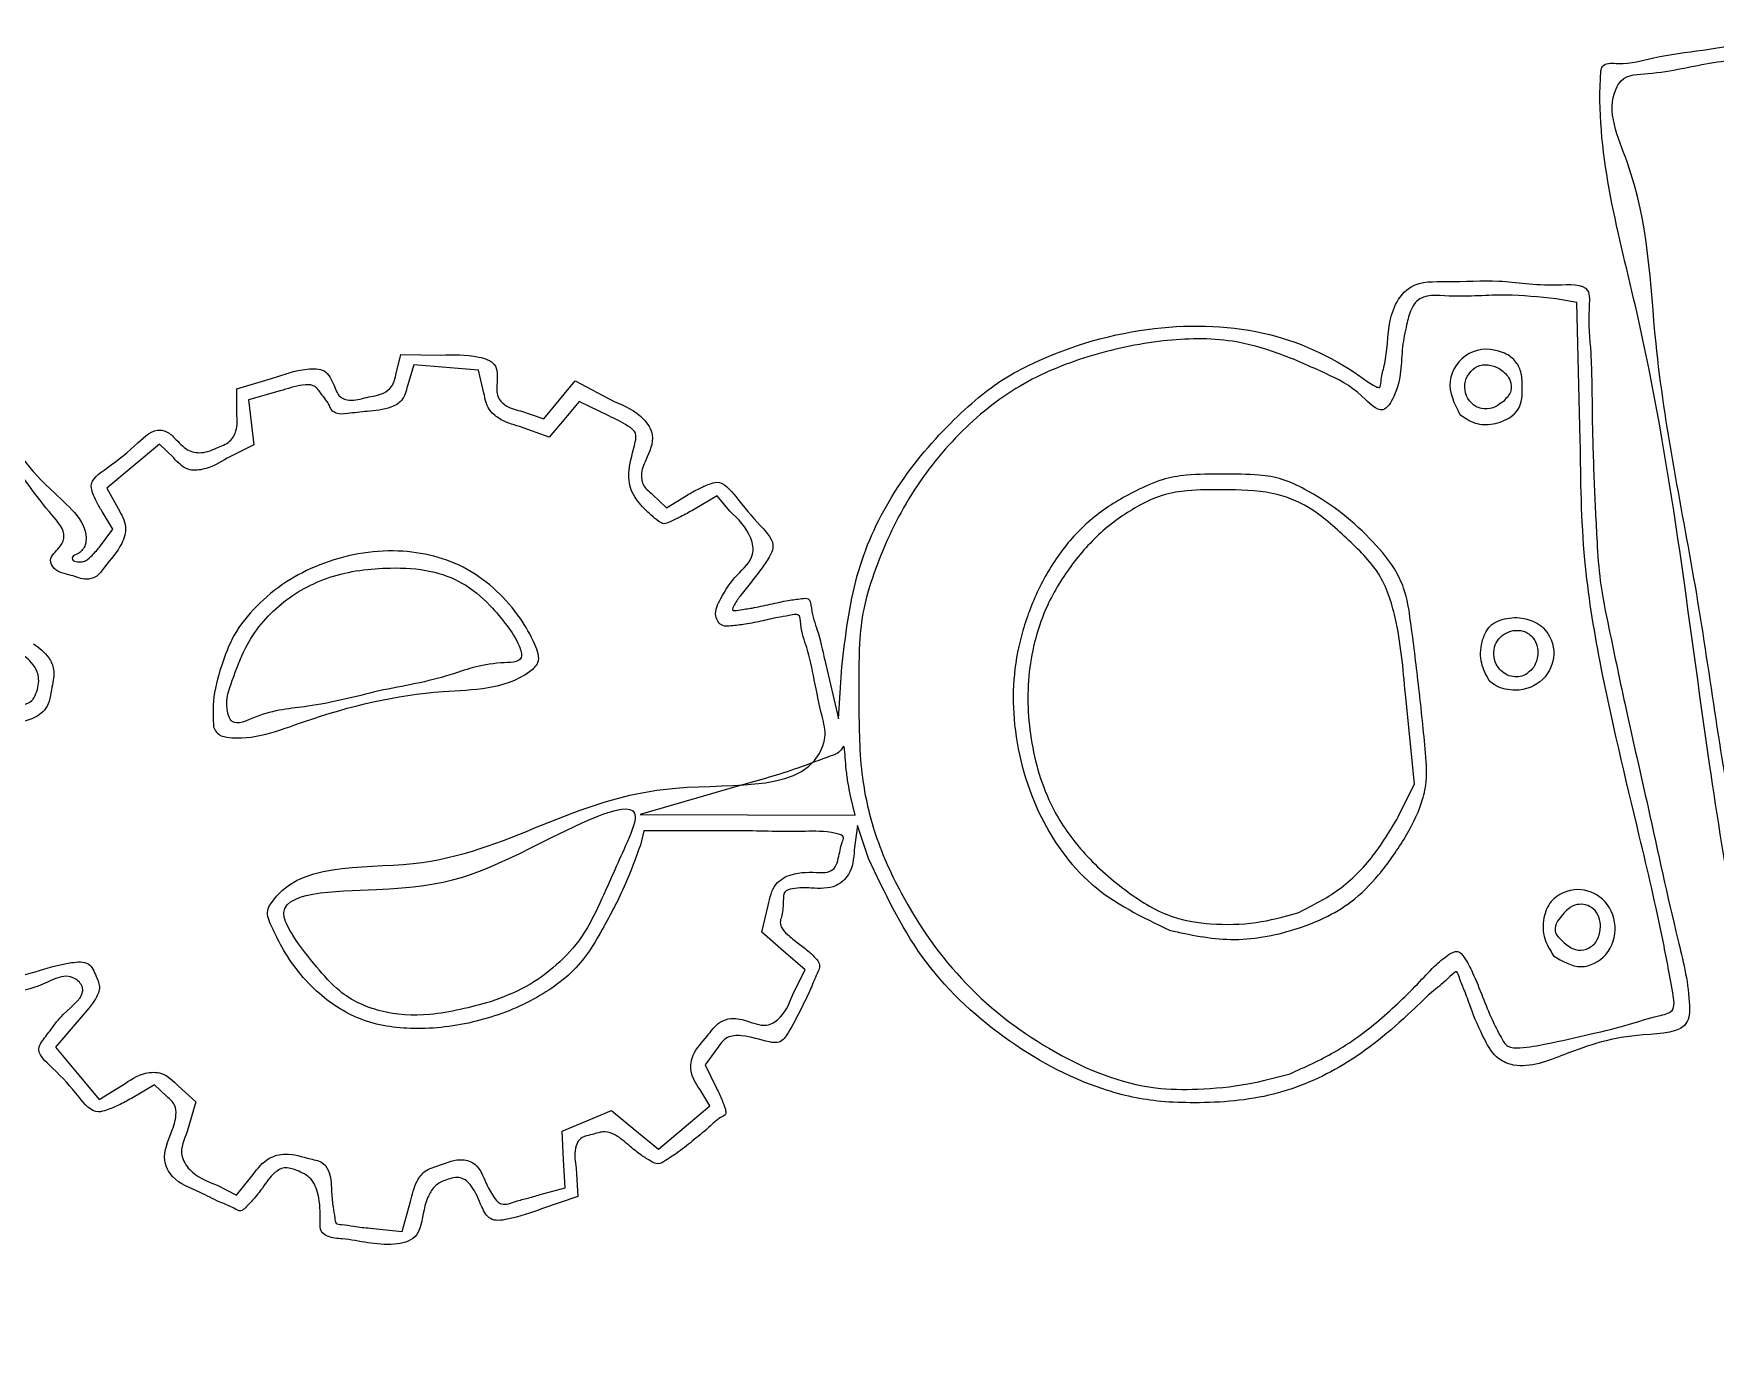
# Model space of a CAD drawing. Extents: x 2 to 748, y 2 to 398.
# Drawn here: x 331.9 to 383.5, y 250.4 to 290.9 of the extents above; entities that cross this region are included whole.
import ezdxf

# ---------------------------------------------------------------- set-up
doc = ezdxf.new("R2010")
doc.units = 0
doc.layers.add('Capa_1', color=7, linetype='CONTINUOUS')

msp = doc.modelspace()

# ---------------------------------------------------------------- linework, layer by layer
at = {"layer": 'Capa_1', "color": 7}
for p, q in [((379.224596, 282.693649), (378.586915, 282.806455)), ((379.325039, 278.4715), (379.224596, 282.693649)), ((343.053275, 280.522864), (343.197886, 281.104327)), ((343.197886, 281.104327), (344.42146, 281.085749)), ((343.599883, 280.785491), (343.397981, 280.147819)), ((344.586701, 280.705782), (343.599883, 280.785491)), ((338.174386, 280.054609), (339.267631, 280.380195)), ((345.573519, 280.626073), (344.586701, 280.705782)), ((345.743586, 279.924753), (345.573519, 280.626073)), ((348.056708, 279.718044), (348.539054, 280.3032)), ((348.539054, 280.3032), (349.732092, 279.667547)), ((338.174386, 279.293796), (338.174386, 280.054609)), ((339.503399, 279.990684), (338.535828, 279.7192)), ((338.535828, 279.7192), (338.613581, 279.029334)), ((346.859832, 279.376358), (347.574362, 279.132887)), ((347.574362, 279.132887), (348.056708, 279.718044)), ((348.663034, 279.669565), (348.203153, 279.119875)), ((349.573201, 279.224618), (348.663034, 279.669565)), ((375.637665, 279.27102), (375.637665, 279.27102)), ((376.981353, 279.680952), (376.981353, 279.680952)), ((338.613581, 279.029334), (338.691333, 278.339468)), ((347.743272, 278.570188), (346.828449, 278.896811)), ((348.203153, 279.119875), (347.743272, 278.570188)), ((335.799853, 278.358182), (334.993149, 277.682775)), ((336.238624, 277.937804), (335.799853, 278.358182)), ((338.691333, 278.339468), (337.880226, 277.928446)), ((334.993149, 277.682775), (334.186445, 277.00737)), ((334.186445, 277.00737), (334.534679, 276.387803)), ((350.905233, 276.821684), (351.334606, 276.410325)), ((351.334606, 276.410325), (351.968167, 276.79948)), ((352.888352, 276.778435), (352.158695, 276.350838)), ((353.274178, 276.310983), (352.888352, 276.778435)), ((334.379655, 275.755249), (334.045165, 276.296461)), ((333.962135, 275.207852), (334.379655, 275.755249)), ((356.180559, 271.742846), (356.606292, 269.945064)), ((356.606292, 269.945064), (356.708146, 271.539245)), ((377.906957, 271.527616), (377.906957, 271.527616)), ((376.539167, 271.113397), (376.539196, 271.113397)), ((342.528962, 270.806098), (342.528962, 270.806098)), ((374.25074, 267.960586), (373.967869, 270.706423)), ((337.458727, 269.700634), (337.458727, 269.700634)), ((353.590296, 267.904083), (350.529342, 267.018605)), ((373.751179, 266.945837), (374.25074, 267.960586)), ((357.11161, 266.995858), (356.972785, 267.593675)), ((356.972785, 267.593675), (356.972785, 267.593647)), ((350.529342, 267.018605), (353.820476, 267.007231)), ((353.820476, 267.007231), (357.11161, 266.995858)), ((350.643613, 266.517576), (350.534534, 266.079175)), ((353.729967, 266.517576), (350.643613, 266.517576)), ((357.188714, 266.678856), (357.087001, 265.936772)), ((357.527437, 265.672344), (357.188714, 266.678856)), ((354.257412, 263.408923), (354.449832, 264.230715)), ((370.645859, 263.991743), (370.645859, 263.991743)), ((354.919054, 262.833833), (354.257412, 263.408923)), ((366.744419, 263.471272), (366.744419, 263.471272)), ((355.580668, 262.258746), (354.919054, 262.833833)), ((379.750772, 263.04226), (379.750659, 263.04226)), ((355.227721, 261.558491), (355.580668, 262.258746)), ((378.507216, 262.69154), (378.507216, 262.69154)), ((345.939364, 261.280132), (345.939364, 261.280132)), ((333.341162, 260.740958), (332.618644, 259.895243)), ((332.618644, 259.895243), (333.285818, 259.091809)), ((352.879152, 259.839739), (352.52073, 259.354938)), ((352.52073, 259.354938), (352.870262, 258.635466)), ((333.285818, 259.091809), (333.953019, 258.288376)), ((333.953019, 258.288376), (334.66882, 258.723828)), ((335.65132, 258.73572), (334.945962, 258.32236)), ((336.023571, 258.38599), (335.65132, 258.73572)), ((336.390488, 258.695177), (336.918074, 258.215357)), ((352.658313, 258.098796), (352.35165, 258.601716)), ((370.434108, 259.079324), (370.434108, 259.079324)), ((336.918074, 258.215357), (336.65572, 257.31285)), ((351.872098, 257.435845), (352.658313, 258.098796)), ((348.138073, 257.320202), (348.894739, 257.634273)), ((348.894739, 257.634273), (349.651405, 257.948341)), ((349.651405, 257.948341), (350.368644, 257.360616)), ((348.183764, 256.453593), (348.138073, 257.320202)), ((350.368644, 257.360616), (351.085884, 256.772894)), ((351.085884, 256.772894), (351.872098, 257.435845)), ((348.229456, 255.586982), (348.183764, 256.453593)), ((348.565357, 256.182399), (348.61627, 255.313166)), ((337.569443, 255.665087), (338.160078, 255.35915)), ((338.160078, 255.35915), (338.672198, 255.996405)), ((347.466384, 255.375228), (348.229456, 255.586982)), ((343.236324, 254.251399), (343.4923, 255.163683)), ((348.61627, 255.313166), (347.50914, 254.937192)), ((342.259694, 254.348913), (343.236324, 254.251399))]:
    msp.add_line(p, q, dxfattribs=at)
for points, knots in [([(384.903585, 258.745943), (384.335406, 262.018519), (382.968702, 269.890418), (381.855275, 280.154785), (379.803532, 287.222239), (379.952266, 289.730035), (379.966388, 289.878694), (380.123691, 290.054044), (380.74335, 289.959418), (381.694348, 290.256305), (383.095696, 290.41428), (384.493869, 290.675607), (385.60516, 290.782028), (386.309566, 290.961044), (387.130089, 290.694234), (386.880837, 288.08544), (387.758526, 285.675127), (388.06532, 282.633119), (388.539886, 280.856962), (388.465704, 279.848726), (388.821765, 279.354847), (389.318934, 280.092165), (389.913207, 280.661017), (390.881459, 281.92631), (391.991134, 283.314836), (393.188594, 284.874691), (394.274574, 286.280304), (395.092281, 287.259752), (395.983066, 288.322548), (398.293694, 288.189885), (400.671085, 288.729766), (402.60473, 289.222514), (403.389207, 289.143185), (403.502271, 289.089813), (403.651414, 288.696664), (402.407019, 287.818273), (401.51599, 285.912525), (399.51859, 283.471641), (397.594874, 280.977421), (396.536289, 279.149495), (395.091779, 277.835224), (396.986444, 276.484827), (398.543547, 274.384018), (401.467176, 271.575096), (404.389475, 268.665183), (405.952751, 266.743001), (408.130862, 264.886072), (404.632408, 264.740893), (402.80729, 264.410472), (400.355196, 263.425592), (398.967184, 264.404965), (397.652804, 266.031519), (395.746784, 268.097432), (393.799305, 270.604558), (392.503207, 271.563967), (391.710444, 273.026785), (391.344989, 272.56516), (391.071629, 272.256498), (390.851155, 271.970843), (390.72741, 271.810513)], [0, 0, 0, 0, 9.950354, 23.93472, 31.196889, 31.402011, 31.551921, 31.625208, 32.081214, 33.186802, 34.702652, 36.256419, 37.46155, 38.057597, 38.403501, 39.862401, 44.284098, 46.895861, 48.8552, 49.737985, 49.93145, 50.393913, 51.559413, 52.968597, 54.919028, 56.98862, 58.84427, 60.234367, 60.860507, 62.883518, 66.404456, 68.522224, 68.664548, 68.780654, 68.871107, 69.854999, 72.306156, 75.694725, 79.092799, 81.568785, 82.586897, 83.819587, 86.959949, 91.330558, 95.702425, 98.84607, 100.08328, 101.914402, 105.398892, 107.825068, 108.474961, 110.342217, 114.082075, 117.092571, 119.24717, 120.082159, 120.319681, 120.788678, 121.38867, 121.38867, 121.38867, 121.38867]), ([(388.470817, 258.64436), (388.941731, 258.713898), (389.762163, 258.835047), (390.631148, 259.052716), (391.553134, 259.139065), (391.033044, 260.576826), (391.052502, 262.235614), (390.540132, 264.903973), (390.107597, 267.479591), (389.924091, 269.448891), (389.51776, 270.846461), (390.231929, 271.90643), (390.810523, 272.665936), (391.694119, 273.825191), (392.599385, 272.291791), (393.974911, 271.094715), (395.799706, 268.84204), (397.623255, 266.734378), (399.03316, 265.294399), (400.185195, 263.869734), (402.482561, 264.826733), (404.027569, 265.075387), (407.224874, 265.101864), (405.121409, 266.895462), (403.614616, 268.761067), (400.401744, 271.888427), (397.553044, 274.886499), (395.611205, 276.790884), (394.64814, 278.10272), (395.996594, 279.173925), (396.995616, 281.017071), (398.892112, 283.374269), (400.733705, 285.828146), (401.7334, 287.372689), (403.22263, 289.083243), (399.798265, 287.991756), (398.346872, 287.72421), (396.008134, 287.930063), (395.357392, 286.878488), (394.611789, 285.977636), (393.157057, 284.033376), (391.264319, 281.510569), (389.851779, 280.022309), (388.581378, 278.328628), (388.191243, 279.703585), (387.921489, 281.387739), (387.398523, 284.192869), (387.076068, 287.052754), (386.482889, 288.859024), (386.674196, 290.180623), (386.027695, 290.52393), (384.978143, 290.20399), (383.363484, 290.110188), (381.869312, 289.698213), (380.666365, 289.683769), (380.056462, 288.649077), (381.428557, 285.835844), (381.496554, 280.767792), (383.01449, 273.776104), (383.852238, 266.804072), (385.147631, 261.771017), (385.002634, 259.037634), (385.575261, 258.053892), (386.864536, 258.57083), (387.791688, 258.613272), (388.470817, 258.64436)], [0, 0, 0, 0, 1.402566, 2.443571, 2.899449, 3.724709, 5.783003, 8.63112, 11.51783, 13.676845, 14.641073, 15.664493, 17.16849, 18.025184, 18.937926, 21.168999, 24.236645, 27.305182, 29.539133, 30.45834, 32.399498, 35.480273, 37.165491, 38.337983, 41.412257, 45.724905, 51.18831, 53.716363, 54.39553, 55.439424, 57.866689, 61.151886, 64.394309, 66.709478, 67.596575, 69.418038, 72.768786, 74.588498, 75.083503, 76.354713, 78.126922, 82.437617, 85.052274, 86.022926, 86.579209, 88.367069, 91.86003, 94.78173, 96.930858, 97.842146, 98.101728, 98.976937, 100.9374, 102.96789, 103.822425, 104.116621, 106.383397, 112.013052, 119.786894, 127.543126, 133.126608, 135.32858, 135.533353, 136.341391, 138.553939, 138.553939, 138.553939, 138.553939]), ([(356.708146, 271.539245), (356.816671, 272.482598), (357.026063, 274.30273), (358.150963, 276.842303), (359.547711, 278.546853), (360.730821, 279.67279), (361.556648, 280.312263), (363.240868, 281.231144), (365.937798, 282.045462), (369.557223, 282.009909), (371.777022, 281.034141), (372.827432, 280.259297), (373.006289, 280.143562), (373.214696, 280.059316), (373.218981, 280.404681), (373.325706, 280.725921), (373.452627, 281.55139), (373.458922, 282.459337), (374.193048, 283.369022), (375.417456, 283.314092), (376.92276, 283.417291), (378.180908, 283.169332), (379.662767, 283.313413), (379.550393, 282.182097), (379.683524, 281.008238), (379.679543, 279.190159), (379.741437, 277.273717), (379.823372, 275.574568), (379.917188, 274.07527), (380.278729, 272.371258), (380.755173, 270.056124), (381.490667, 266.896752), (382.130494, 263.852095), (382.670215, 261.785499), (382.687056, 260.306941), (380.680819, 260.318913), (379.177305, 259.824183), (377.635505, 259.17685), (376.724024, 259.531047), (376.320082, 260.234487), (376.018855, 260.941556), (375.792986, 261.618224), (375.64309, 261.918727), (375.553737, 262.286357), (375.191963, 261.895913), (374.783651, 261.605923), (373.721759, 260.559126), (372.235983, 259.322416), (369.917317, 258.312133), (367.976606, 258.165707), (366.528407, 258.208706), (365.584414, 258.348644), (363.900921, 258.819226), (361.556904, 260.096558), (359.002287, 262.523177), (358.012543, 264.636523), (357.527437, 265.672344)], [0, 0, 0, 0, 2.835907, 5.471677, 8.196847, 9.392795, 10.369871, 11.319173, 15.135176, 18.687067, 21.929462, 22.271636, 22.520405, 22.627654, 22.818268, 23.247472, 23.823414, 25.2198, 25.937447, 27.031631, 28.631328, 30.415834, 31.374286, 31.923394, 33.291415, 35.182904, 37.250772, 39.081565, 40.280014, 41.751331, 44.297634, 47.368434, 51.520559, 53.462629, 54.06377, 55.470225, 57.979794, 59.550561, 60.039144, 60.769872, 61.864982, 62.414763, 62.827128, 63.013205, 63.266608, 63.924602, 64.847057, 67.51327, 69.822818, 72.261354, 73.289128, 74.168388, 75.116276, 78.521348, 82.064537, 85.470594, 85.470594, 85.470594, 85.470594]), ([(378.586915, 282.806455), (378.069006, 282.863381), (376.964637, 282.984767), (375.629819, 282.831791), (374.430874, 282.974897), (374.106833, 282.433581), (373.988431, 281.959943), (373.80649, 281.055058), (373.875582, 280.191492), (373.244294, 279.176741), (372.468266, 280.078413), (371.478008, 280.549505), (370.11685, 281.161641), (368.462887, 281.628547), (366.457209, 281.580109), (364.258259, 281.110361), (362.075474, 280.218934), (360.201759, 278.696012), (358.666847, 276.72658), (357.815256, 274.841614), (357.346132, 273.338626), (357.21353, 272.054324), (357.233338, 270.373552), (357.228694, 268.440532), (357.666551, 266.413863), (358.657314, 264.185826), (360.393216, 261.703502), (363.11216, 259.6515), (365.652085, 258.607679), (367.689639, 258.586532), (369.077721, 258.716042), (370.004365, 258.964226), (370.434108, 259.079324)], [0, 0, 0, 0, 1.54035, 3.284576, 4.286379, 4.583297, 5.077272, 5.764451, 7.30748, 7.838461, 8.602688, 9.911024, 11.497605, 12.945121, 15.062684, 17.417991, 19.680064, 22.061358, 24.572848, 27.105383, 28.223967, 29.280767, 30.95992, 33.269997, 35.060281, 37.131372, 40.556621, 44.010846, 47.254691, 48.549537, 50.090342, 51.422901, 51.422901, 51.422901, 51.422901]), ([(375.637665, 279.27102), (375.467343, 279.607176), (375.132181, 280.268673), (375.841874, 281.305715), (376.794068, 281.299865), (377.334446, 280.95609), (377.552929, 280.530501), (377.550722, 280.093738), (377.540541, 279.693247), (377.421669, 279.389499), (377.129484, 279.12354), (376.67659, 278.947207), (376.090176, 278.952161), (375.786365, 279.166239), (375.637665, 279.27102)], [0, 0, 0, 0, 1.060842, 2.087552, 3.116037, 3.573772, 3.952591, 4.493039, 4.862112, 5.152173, 5.441205, 6.020324, 6.578128, 7.112878, 7.112878, 7.112878, 7.112878]), ([(344.42146, 281.085749), (344.799618, 281.100842), (345.346956, 281.122687), (346.164924, 280.862096), (346.153655, 280.278031), (346.11248, 279.835841), (346.413286, 279.49076), (346.68637, 279.420798), (346.859832, 279.376358)], [0, 0, 0, 0, 1.168282, 1.690945, 2.248748, 2.691183, 2.993918, 3.52104, 3.52104, 3.52104, 3.52104]), ([(376.981353, 279.680952), (377.073357, 279.778814), (377.238385, 279.95435), (377.195267, 280.355999), (376.876659, 280.718865), (376.222149, 280.900512), (375.679026, 280.303501), (375.860818, 279.651896), (376.289453, 279.41989), (376.677811, 279.443361), (376.876883, 279.59918), (376.981353, 279.680952)], [0, 0, 0, 0, 0.383514, 0.687913, 1.106507, 1.786125, 2.433717, 3.123742, 3.475578, 3.829151, 4.21961, 4.21961, 4.21961, 4.21961]), ([(315.931945, 266.100257), (315.603358, 266.518103), (315.032498, 267.244037), (314.586662, 268.096379), (313.994561, 268.641857), (314.296506, 268.97675), (314.605372, 269.264351), (315.054124, 269.627164), (315.509484, 269.969904), (315.802074, 270.239537), (316.077857, 270.445896), (315.879739, 270.841162), (315.814617, 271.402107), (315.587655, 272.186161), (315.407735, 272.965104), (315.285011, 273.526201), (315.130578, 274.454835), (317.842147, 274.252815), (319.45051, 274.876512), (321.215768, 275.808386), (321.876033, 275.563167), (321.973793, 275.451368), (322.030074, 275.218083), (322.76871, 275.314811), (323.777702, 276.402482), (325.674726, 277.592536), (327.524454, 279.091792), (328.775629, 279.886047), (329.970031, 280.945336), (331.082706, 278.526905), (332.073867, 277.238113), (333.67152, 275.916998), (333.523406, 275.226868), (333.426128, 275.098172), (333.303267, 274.982726), (333.132988, 274.949301), (333.128692, 274.78441), (333.306477, 274.750443), (333.508278, 274.745254), (333.743791, 274.939531), (333.88082, 275.107924), (333.962135, 275.207852)], [0, 0, 0, 0, 1.554569, 2.700784, 3.192332, 3.42285, 3.89771, 4.520649, 5.134919, 5.585505, 5.776386, 6.049874, 6.696323, 7.575881, 8.451135, 9.086662, 9.346584, 11.090539, 14.267022, 16.084357, 16.191479, 16.341216, 16.516727, 16.828139, 18.122691, 21.102166, 23.439435, 25.144519, 25.849625, 27.536909, 30.564997, 32.325314, 32.467113, 32.631017, 32.797118, 32.982766, 33.050002, 33.21978, 33.407034, 33.675986, 34.068533, 34.068533, 34.068533, 34.068533]), ([(339.267631, 280.380195), (339.606205, 280.496271), (340.104483, 280.667099), (340.899873, 280.687844), (341.144605, 280.208173), (341.273749, 279.797764), (341.707039, 279.654206), (342.142648, 279.814219), (342.613059, 279.856393), (342.972604, 280.130653), (343.024114, 280.38109), (343.053275, 280.522864)], [0, 0, 0, 0, 1.099054, 1.617474, 2.136575, 2.558422, 2.838993, 3.386188, 3.91544, 4.237159, 4.656916, 4.656916, 4.656916, 4.656916]), ([(343.397981, 280.147819), (343.358644, 279.981706), (343.288553, 279.685719), (342.786952, 279.410389), (342.208646, 279.374277), (341.655545, 279.30744), (341.27031, 279.262288), (341.065519, 279.387924), (341.011264, 279.567009), (340.886412, 279.735105), (340.732175, 279.940705), (340.537188, 280.201729), (340.045807, 280.162968), (339.723894, 280.060719), (339.503399, 279.990684)], [0, 0, 0, 0, 0.486991, 0.86774, 1.60565, 2.214153, 2.562399, 2.726973, 2.881824, 3.104714, 3.349002, 3.670823, 3.996701, 4.705197, 4.705197, 4.705197, 4.705197]), ([(346.828449, 278.896811), (346.609764, 278.963367), (346.261476, 279.069367), (345.838107, 279.438547), (345.777605, 279.749766), (345.743586, 279.924753)], [0, 0, 0, 0, 0.68171, 1.08573, 1.604685, 1.604685, 1.604685, 1.604685]), ([(334.045165, 276.296461), (333.986935, 276.396764), (333.87851, 276.58353), (333.766766, 276.83397), (333.634709, 277.247301), (334.405837, 277.753971), (334.997459, 278.249971), (335.620098, 278.854911), (335.993163, 278.761913), (336.140222, 278.67441), (336.352263, 278.464271), (336.60465, 278.159053), (337.137194, 278.052212), (337.572247, 278.252346), (337.993735, 278.420584), (338.200959, 278.828494), (338.184583, 279.115247), (338.174386, 279.293796)], [0, 0, 0, 0, 0.346428, 0.645054, 0.835626, 1.579079, 2.807276, 3.603405, 3.749024, 3.92759, 4.111059, 4.64449, 5.075861, 5.620538, 6.06283, 6.383575, 6.912842, 6.912842, 6.912842, 6.912842]), ([(352.158695, 276.350838), (352.02864, 276.275667), (351.794079, 276.140094), (351.498036, 276.012477), (351.262813, 275.889347), (351.059344, 276.019322), (350.847715, 276.191266), (350.538108, 276.494336), (350.200573, 276.929063), (350.146973, 277.672456), (350.343909, 278.198958), (350.431831, 278.725325), (350.050116, 278.994177), (349.764281, 279.13229), (349.573201, 279.224618)], [0, 0, 0, 0, 0.446611, 0.805484, 1.001637, 1.17045, 1.47031, 1.843052, 2.463976, 3.073206, 3.958641, 4.21552, 4.542125, 5.200754, 5.200754, 5.200754, 5.200754]), ([(349.732092, 279.667547), (350.060709, 279.527978), (350.561019, 279.315488), (351.021422, 278.571465), (350.739289, 277.964786), (350.532494, 277.486271), (350.602986, 277.070059), (350.792112, 276.914643), (350.905233, 276.821684)], [0, 0, 0, 0, 1.053028, 1.603207, 2.395705, 2.876074, 3.160783, 3.584537, 3.584537, 3.584537, 3.584537]), ([(370.434108, 259.079324), (370.893322, 259.285327), (371.866466, 259.721879), (373.202042, 260.698029), (374.18277, 261.65179), (374.864902, 262.384673), (375.221205, 262.690505), (375.580264, 262.893225), (375.840993, 262.554348), (376.068928, 262.104514), (376.328764, 261.444267), (376.591793, 260.769504), (376.849543, 260.284699), (377.07872, 259.860032), (377.642819, 259.870224), (378.463641, 260.018775), (379.586699, 260.280544), (380.76267, 260.550572), (381.519194, 260.823044), (382.264516, 260.952848), (382.075529, 262.018085), (381.780151, 263.636477), (380.959515, 267.123716), (380.030272, 270.917585), (379.366606, 274.976201), (379.339551, 277.251228), (379.325039, 278.4715)], [0, 0, 0, 0, 1.507304, 3.194208, 4.916957, 5.638512, 6.144535, 6.410642, 6.686646, 7.225323, 8.02129, 8.776364, 9.38503, 9.723272, 10.097563, 10.907881, 12.31938, 13.532143, 14.459848, 14.904357, 15.442542, 17.104104, 20.364504, 25.822983, 28.984447, 32.642015, 32.642015, 32.642015, 32.642015]), ([(334.534679, 276.387803), (334.641398, 276.205922), (334.839633, 275.868069), (334.634843, 275.169124), (334.209636, 274.744356), (333.905721, 274.277909), (333.491667, 274.185842), (333.086019, 274.376036), (332.608517, 274.422286), (332.38666, 274.890517), (332.741331, 275.144054), (332.989134, 275.652464), (332.172309, 276.546033), (331.681761, 277.265604), (331.328381, 277.783967)], [0, 0, 0, 0, 0.605698, 1.125116, 2.021594, 2.434499, 2.71648, 3.202115, 3.762226, 4.039471, 4.508348, 4.857528, 5.627497, 7.61114, 7.61114, 7.61114, 7.61114]), ([(337.880226, 277.928446), (337.641898, 277.788966), (337.274825, 277.57414), (336.616171, 277.533413), (336.373771, 277.793049), (336.238624, 277.937804)], [0, 0, 0, 0, 0.825934, 1.2721, 1.834294, 1.834294, 1.834294, 1.834294]), ([(351.968167, 276.79948), (352.086121, 276.867706), (352.306771, 276.995332), (352.604426, 277.125157), (353.043409, 277.27489), (353.590769, 276.577627), (354.071545, 276.004752), (354.702964, 275.345178), (354.477469, 274.879255), (354.253627, 274.54316), (353.945384, 274.155637), (353.630875, 273.765201), (353.458459, 273.526547), (353.29831, 273.235694), (353.666635, 273.303224), (353.982697, 273.33664), (354.514737, 273.45887), (355.022974, 273.571022), (355.387644, 273.619959), (355.742538, 273.663999), (355.774443, 273.153061), (355.994534, 272.607638), (356.1127, 272.058312), (356.180559, 271.742846)], [0, 0, 0, 0, 0.406851, 0.761071, 0.990888, 1.721534, 2.894161, 3.679383, 3.926136, 4.364601, 4.906654, 5.424362, 5.797962, 5.953006, 6.139359, 6.558907, 7.124489, 7.690797, 8.112399, 8.302237, 8.607449, 9.307511, 10.251862, 10.251862, 10.251862, 10.251862]), ([(366.744419, 263.471272), (365.904556, 263.877091), (364.223476, 264.689385), (362.549123, 267.094757), (361.944905, 269.416254), (361.945581, 271.318421), (362.217878, 272.688046), (362.733666, 274.008595), (363.477015, 275.227271), (364.484867, 276.243159), (365.54814, 276.863041), (366.472699, 277.290283), (367.383228, 277.450771), (368.379592, 277.430542), (369.36138, 277.448473), (370.220718, 277.31067), (371.033381, 276.919032), (371.952952, 276.340362), (372.866655, 275.509294), (373.564078, 274.718309), (373.997194, 273.842267), (374.173049, 272.631253), (374.375893, 270.990525), (374.548092, 269.35566), (374.656295, 268.133101), (374.435307, 267.181558), (373.931333, 266.21948), (373.2107, 265.191685), (372.160811, 264.124838), (370.581987, 263.417597), (368.643541, 263.062385), (367.367116, 263.337203), (366.744419, 263.471272)], [0, 0, 0, 0, 2.758241, 5.520931, 8.460688, 9.831215, 11.19767, 12.624536, 14.06469, 15.452196, 16.865979, 17.73769, 18.491629, 19.614321, 20.722478, 21.437218, 22.19851, 23.40843, 24.687372, 25.893782, 26.547097, 27.587322, 29.530957, 31.518964, 32.532122, 33.178505, 34.419203, 35.762007, 36.94218, 38.859454, 40.847814, 42.741793, 42.741793, 42.741793, 42.741793]), ([(373.967869, 270.706423), (373.899672, 271.491562), (373.790656, 272.746645), (373.246555, 274.464626), (372.158619, 275.484599), (371.137495, 276.432679), (369.799515, 276.957816), (368.518816, 276.956566), (367.412144, 276.967001), (366.560579, 276.836962), (365.699783, 276.447651), (364.707142, 275.781857), (363.73231, 274.709798), (362.839143, 273.266416), (362.334146, 271.366352), (362.436153, 269.178235), (363.040188, 267.233414), (364.152466, 265.725932), (365.390033, 264.648811), (366.691908, 263.837653), (368.079118, 263.630552), (369.369404, 263.652713), (370.231555, 263.881703), (370.645859, 263.991743)], [0, 0, 0, 0, 2.36948, 3.78773, 5.259722, 6.755444, 7.951517, 9.460849, 10.559979, 11.277849, 12.021151, 13.373932, 14.836015, 16.333328, 18.431598, 20.616558, 22.837219, 24.428838, 26.166495, 27.755881, 28.933404, 30.318827, 31.600485, 31.600485, 31.600485, 31.600485]), ([(350.534534, 266.079175), (350.392037, 265.684105), (350.070065, 264.791448), (349.43377, 263.601359), (348.668994, 262.292549), (347.344385, 261.319697), (345.621199, 260.633733), (343.79502, 260.383319), (342.039508, 260.595679), (340.572698, 261.517392), (339.690654, 262.624979), (339.278793, 263.512569), (339.047752, 263.993613), (339.94795, 265.597767), (345.526289, 264.903968), (349.465454, 268.52043), (355.753544, 267.660662), (356.2341, 269.513871), (356.049633, 270.193117), (355.87485, 271.090572), (355.67477, 272.076116), (355.440755, 272.632867), (355.43833, 273.177923), (355.105865, 273.111302), (354.772696, 273.064053), (354.283763, 272.949625), (353.783158, 272.842456), (353.379443, 272.800605), (353.00372, 272.756337), (352.75064, 273.168271), (353.05369, 273.742517), (353.42487, 274.343339), (354.058441, 274.855344), (353.909412, 275.70022), (353.530643, 276.064399), (353.274178, 276.310983)], [0, 0, 0, 0, 1.257946, 2.842319, 4.049631, 5.763518, 7.640416, 9.577041, 11.246407, 12.821558, 14.661666, 15.343798, 15.859333, 16.08771, 20.612513, 28.990343, 33.683539, 33.929798, 34.590334, 35.72748, 36.739171, 37.477225, 37.782268, 37.948138, 38.338175, 38.869871, 39.422767, 39.869645, 40.11843, 40.478599, 41.035395, 41.908941, 42.703716, 43.203301, 44.250891, 44.250891, 44.250891, 44.250891]), ([(337.458727, 269.700634), (337.446587, 269.962152), (337.417318, 270.592657), (337.676967, 271.539077), (338.05447, 272.55922), (338.762438, 273.426935), (339.652058, 274.163756), (341.08069, 274.887966), (343.034097, 275.254555), (345.32431, 274.702517), (346.677659, 273.388092), (347.252297, 272.373504), (347.512701, 271.696056), (346.488725, 270.830065), (343.892705, 270.878574), (340.878279, 270.167349), (338.61396, 269.246156), (337.689649, 269.417754), (337.539655, 269.534147), (337.485609, 269.645333), (337.458727, 269.700634)], [0, 0, 0, 0, 0.781451, 1.884032, 2.911437, 4.023791, 5.193191, 6.35709, 8.799886, 10.985264, 13.191341, 14.112287, 14.671261, 15.047843, 17.76456, 22.115526, 24.538256, 24.712759, 24.897684, 25.080678, 25.080678, 25.080678, 25.080678]), ([(342.528962, 270.806098), (343.281678, 270.946669), (344.57988, 271.189112), (345.772018, 271.691282), (346.995275, 271.661859), (346.784865, 272.334366), (346.446644, 272.813739), (345.88385, 273.510593), (345.126053, 274.146352), (344.051947, 274.536549), (342.667206, 274.605277), (341.045257, 274.410512), (339.456717, 273.544837), (338.471186, 272.348655), (338.056741, 271.177668), (337.784964, 270.439958), (338.028622, 269.660931), (339.122933, 270.228621), (340.497156, 270.291064), (341.787031, 270.618029), (342.528962, 270.806098)], [0, 0, 0, 0, 2.217916, 3.825216, 4.474417, 4.831049, 5.545667, 6.36586, 7.464897, 8.482226, 9.726676, 11.600323, 13.308354, 15.02564, 16.112626, 17.006301, 17.414842, 18.123774, 19.773872, 22.008149, 22.008149, 22.008149, 22.008149]), ([(334.945962, 258.32236), (334.814415, 258.24992), (334.56783, 258.11413), (334.234907, 257.979058), (333.765935, 257.828381), (333.198013, 258.543809), (332.727658, 259.096912), (331.978936, 259.739542), (332.265291, 260.156817), (332.516895, 260.477456), (332.885237, 260.999412), (333.687991, 261.532844), (332.995619, 262.275269), (332.097436, 261.66024), (331.260005, 261.579114), (330.644812, 261.337631), (330.258886, 261.580077), (330.315152, 262.261463), (329.976463, 263.221683), (329.744375, 264.614405), (329.395597, 265.998291), (329.310419, 267.016085), (329.077688, 267.6459), (329.226428, 267.860382), (329.332622, 267.936741), (329.524457, 267.944409), (329.760525, 268.227441), (329.843161, 268.774526), (329.903512, 269.3547), (329.859515, 269.970889), (330.409355, 270.272912), (330.99018, 270.277472), (331.529775, 270.346837), (331.911143, 270.462272), (332.064913, 270.80628), (332.150045, 271.198938), (331.93055, 271.694489), (331.517349, 271.961531), (331.166407, 272.26249), (330.940462, 272.510218), (330.831765, 272.737357), (330.834812, 272.896782), (330.819228, 273.003857), (330.620423, 273.188358), (330.008025, 272.271296), (328.898702, 271.834101), (327.384785, 270.509189), (325.812989, 269.431874), (324.819983, 268.529952), (323.716747, 267.966927), (324.701899, 266.206951), (324.911728, 263.729042), (326.002813, 260.059877), (326.986503, 256.36298), (327.347225, 253.891738), (328.246538, 251.626396), (325.474582, 251.57852), (323.719786, 250.94159), (321.994976, 250.373533), (321.293104, 250.425285), (321.172301, 250.436663), (321.130554, 250.480812), (321.11665, 250.495517)], [0, 0, 0, 0, 0.4483, 0.840337, 1.096794, 1.842891, 3.051675, 3.822176, 4.02834, 4.470957, 5.056539, 6.08071, 6.438499, 7.584839, 8.60842, 9.169796, 9.378889, 9.85301, 10.979151, 12.513628, 14.056071, 15.203612, 15.709953, 15.83177, 15.961232, 16.087582, 16.384616, 16.947585, 17.728623, 18.205729, 18.604917, 19.40728, 19.954686, 20.267537, 20.517082, 21.030271, 21.437393, 22.049864, 22.471741, 22.826522, 23.053283, 23.198883, 23.306279, 23.362415, 23.96289, 25.475215, 27.572302, 29.669857, 31.183337, 31.785084, 32.917971, 35.863194, 39.983415, 44.111907, 47.07918, 48.244751, 49.958861, 53.009761, 54.874669, 55.037118, 55.156171, 55.215625, 55.215625, 55.215625, 55.215625]), ([(376.539196, 271.113397), (376.44525, 271.287716), (376.247483, 271.654681), (376.273258, 272.268713), (376.512446, 272.848162), (377.093137, 273.066096), (377.679695, 273.047867), (378.323527, 272.733416), (378.637323, 271.927162), (378.242101, 271.057145), (377.529756, 270.780768), (377.028801, 270.848992), (376.748086, 270.939434), (376.605223, 271.058393), (376.539167, 271.113397)], [0, 0, 0, 0, 0.584191, 1.229798, 1.784742, 2.347586, 2.952878, 3.524234, 4.399811, 5.234626, 6.137641, 6.45161, 6.749146, 7.005036, 7.005036, 7.005036, 7.005036]), ([(377.906957, 271.527616), (377.959826, 271.651789), (378.066057, 271.901296), (377.986953, 272.304354), (377.682816, 272.673109), (377.093637, 272.687266), (376.637514, 272.234229), (376.674591, 271.620173), (377.058608, 271.247396), (377.569296, 271.191702), (377.791961, 271.413215), (377.906957, 271.527616)], [0, 0, 0, 0, 0.397386, 0.798481, 1.164158, 1.753881, 2.31652, 2.905045, 3.38605, 3.820632, 4.284784, 4.284784, 4.284784, 4.284784]), ([(331.948705, 272.246418), (332.119221, 272.117274), (332.391838, 271.910801), (332.618925, 271.412367), (332.486886, 270.878352), (332.424147, 270.263442), (331.826736, 269.848169), (331.213249, 269.84338), (330.681791, 269.911941), (330.325452, 269.665064), (330.317543, 269.277102), (330.249115, 268.891305), (330.218417, 268.519697), (330.203954, 268.172267), (330.200404, 267.881382), (330.083779, 267.639306), (329.877241, 267.547024), (329.678685, 267.485249), (329.579403, 267.289867), (329.653387, 266.987126), (329.776827, 266.426272), (329.972226, 265.506605), (330.226105, 264.381776), (330.420183, 263.207438), (330.697114, 262.543735), (330.672799, 261.867798), (331.058554, 261.970775), (331.437026, 262.045227), (332.176567, 262.248041), (332.849598, 262.467012), (333.660333, 262.541941), (333.859165, 262.080836), (334.023391, 261.693621), (333.764606, 261.207775), (333.510461, 260.927599), (333.341162, 260.740958)], [0, 0, 0, 0, 0.634055, 1.013712, 1.558126, 2.245352, 2.768954, 3.559412, 4.055478, 4.319978, 4.746836, 5.120846, 5.519535, 5.857328, 6.166582, 6.388658, 6.613015, 6.824248, 6.988878, 7.211034, 7.72935, 8.734565, 10.009081, 11.241506, 12.136435, 12.500385, 12.686342, 13.138147, 13.759762, 14.908276, 15.420851, 15.877185, 16.252946, 16.637858, 17.405909, 17.405909, 17.405909, 17.405909]), ([(356.972785, 267.593647), (356.947131, 267.719875), (356.893509, 267.98371), (356.840805, 268.36011), (356.8108, 268.731566), (356.804035, 268.910384), (356.770574, 269.144507), (356.649095, 268.901463), (356.174506, 268.750296), (355.118113, 268.327937), (354.181879, 268.068203), (353.590296, 267.904083)], [0, 0, 0, 0, 0.384575, 0.803816, 1.168045, 1.414477, 1.526822, 1.592741, 2.015344, 3.09249, 4.94139, 4.94139, 4.94139, 4.94139]), ([(345.939364, 261.280132), (346.307421, 261.417816), (347.037763, 261.691024), (347.984281, 262.386037), (348.817014, 263.278483), (349.436345, 264.607714), (349.92353, 265.71054), (350.877322, 267.852986), (345.79829, 265.274842), (344.331193, 264.657479), (339.107513, 264.677163), (339.996849, 263.106928), (340.564152, 262.407743), (341.363268, 261.470979), (342.590388, 260.900229), (344.220538, 260.81847), (345.325698, 261.115307), (345.939364, 261.280132)], [0, 0, 0, 0, 1.174011, 2.329612, 3.48408, 4.815107, 6.59434, 7.525977, 10.414673, 15.771758, 18.714249, 19.327536, 20.540077, 21.562626, 22.946017, 24.46575, 26.363249, 26.363249, 26.363249, 26.363249]), ([(370.645859, 263.991743), (371.058711, 264.197339), (371.918028, 264.625271), (372.983838, 265.658121), (373.494915, 266.515787), (373.751179, 266.945837)], [0, 0, 0, 0, 1.378178, 2.868568, 4.36744, 4.36744, 4.36744, 4.36744]), ([(354.449832, 264.230715), (354.499321, 264.468989), (354.587679, 264.894404), (355.260206, 265.279088), (355.838522, 265.241432), (356.318327, 265.239865), (356.54235, 265.415791), (356.592767, 265.671718), (356.657684, 265.9244), (356.687911, 266.129498), (356.812934, 266.368126), (356.223786, 266.522454), (355.34084, 266.481088), (354.373357, 266.503002), (353.729967, 266.517576)], [0, 0, 0, 0, 0.695515, 1.241772, 2.135803, 2.426823, 2.639763, 2.926972, 3.181523, 3.417494, 3.583889, 3.844138, 4.780878, 6.640495, 6.640495, 6.640495, 6.640495]), ([(357.087001, 265.936772), (357.064983, 265.667891), (357.028647, 265.224166), (356.478602, 264.724981), (355.8162, 264.763025), (355.317927, 264.785488), (354.905409, 264.674595), (354.918364, 264.382766), (354.901814, 264.154857), (354.88266, 263.942511), (354.806556, 263.75994), (354.841833, 263.529432), (355.069391, 263.304839), (355.369433, 263.073356), (355.689113, 262.83247), (355.906926, 262.620991), (356.072714, 262.387493), (355.898895, 262.066113), (355.743043, 261.632952), (355.427357, 261.014045), (355.164046, 260.478292), (354.842115, 259.992127), (354.274082, 260.08266), (353.802008, 260.264783), (353.151666, 260.241113), (352.972324, 259.976968), (352.879152, 259.839739)], [0, 0, 0, 0, 0.779784, 1.286848, 2.048998, 2.627337, 2.884889, 3.148571, 3.375216, 3.600275, 3.777107, 3.959787, 4.259348, 4.698382, 5.113184, 5.445294, 5.633155, 5.900857, 6.41998, 7.080368, 7.930083, 8.321109, 8.624797, 9.501579, 9.935994, 10.405705, 10.405705, 10.405705, 10.405705]), ([(378.507216, 262.69154), (378.401563, 262.860262), (378.181773, 263.211258), (378.165813, 263.830361), (378.435189, 264.498316), (379.228712, 264.836442), (380.111792, 264.488967), (380.504088, 263.60453), (380.232174, 262.669113), (379.309052, 262.202387), (378.780384, 262.524896), (378.507216, 262.69154)], [0, 0, 0, 0, 0.588596, 1.224464, 1.776279, 2.664448, 3.47574, 4.383564, 5.302203, 6.146984, 7.050187, 7.050187, 7.050187, 7.050187]), ([(379.750659, 263.04226), (379.785277, 263.088233), (379.86042, 263.188021), (379.921258, 263.371478), (379.969309, 263.699584), (379.821032, 264.184881), (379.157304, 264.349736), (378.781731, 263.964955), (378.550618, 263.649871), (378.55121, 263.354705), (378.784935, 263.131848), (379.044465, 262.890568), (379.455245, 262.823326), (379.651573, 262.968771), (379.750772, 263.04226)], [0, 0, 0, 0, 0.171804, 0.372914, 0.569515, 1.173108, 1.679125, 2.306082, 2.637363, 2.833571, 3.127544, 3.551616, 3.901635, 4.259108, 4.259108, 4.259108, 4.259108]), ([(352.35165, 258.601716), (352.234183, 258.783846), (352.027954, 259.103597), (352.129833, 259.752493), (352.565325, 260.175273), (352.882051, 260.648095), (353.378454, 260.823232), (353.867342, 260.67351), (354.411808, 260.479695), (354.965425, 260.887365), (355.122589, 261.289495), (355.227721, 261.558491)], [0, 0, 0, 0, 0.628673, 1.103716, 1.82674, 2.414165, 2.76457, 3.314092, 3.928777, 4.352513, 5.208678, 5.208678, 5.208678, 5.208678]), ([(334.66882, 258.723828), (334.892328, 258.877708), (335.25078, 259.124494), (335.947985, 259.138381), (336.228809, 258.857112), (336.390488, 258.695177)], [0, 0, 0, 0, 0.800795, 1.284279, 1.940359, 1.940359, 1.940359, 1.940359]), ([(352.870262, 258.635466), (352.927752, 258.51153), (353.027066, 258.297434), (353.123128, 258.052903), (353.178776, 257.825679), (352.891341, 257.699623), (352.624816, 257.407773), (352.180138, 257.062981), (351.742641, 256.699328), (351.377608, 256.468278), (351.085199, 256.273104), (350.82092, 256.417634), (350.544254, 256.590361), (350.181156, 256.873178), (349.858126, 257.181067), (349.424002, 257.343563), (349.061841, 257.203776), (348.661428, 257.140329), (348.492568, 256.687698), (348.536054, 256.385818), (348.565357, 256.182399)], [0, 0, 0, 0, 0.405321, 0.700184, 0.825701, 1.029368, 1.479524, 2.078726, 2.689429, 3.171681, 3.42697, 3.638239, 3.998826, 4.437085, 5.00282, 5.342765, 5.744859, 6.149114, 6.447208, 7.063072, 7.063072, 7.063072, 7.063072]), ([(347.50914, 254.937192), (347.177667, 254.817772), (346.68977, 254.641997), (345.911826, 254.53615), (345.618334, 255.096983), (345.463174, 255.568898), (345.033614, 255.965782), (344.611464, 255.842222), (344.258881, 255.694112), (344.025708, 255.343886), (343.858255, 254.810108), (343.796935, 254.01273), (342.640536, 253.740398), (341.790245, 254.019588), (341.017003, 254.03984), (340.7087, 254.244749), (340.739872, 254.745395), (340.717463, 255.270007), (340.496055, 255.904635), (340.045139, 256.104601), (339.641811, 256.250699), (339.235042, 256.006036), (338.998493, 255.614885), (338.698342, 255.24676), (338.490329, 255.022219), (338.286666, 254.830255), (337.99329, 255.01979), (337.586582, 255.160374), (336.96565, 255.510559), (336.241256, 255.745018), (335.849141, 256.536447), (336.140755, 257.189574), (336.32818, 257.727422), (336.299221, 258.155228), (336.121981, 258.303606), (336.023571, 258.38599)], [0, 0, 0, 0, 1.096999, 1.614674, 2.060011, 2.780794, 3.187512, 3.627629, 3.982818, 4.326963, 4.831561, 5.709506, 6.37168, 7.974704, 8.431694, 8.671925, 8.97691, 9.802701, 10.339018, 10.837244, 11.231202, 11.54715, 12.154645, 12.605115, 12.949369, 13.118107, 13.350881, 13.841557, 14.48509, 15.466021, 16.012497, 16.907453, 17.450177, 17.744815, 18.112637, 18.112637, 18.112637, 18.112637]), ([(336.65572, 257.31285), (336.550626, 257.062747), (336.377826, 256.651515), (336.799388, 255.965474), (337.262115, 255.784971), (337.569443, 255.665087)], [0, 0, 0, 0, 0.758994, 1.247973, 2.21502, 2.21502, 2.21502, 2.21502]), ([(338.672198, 255.996405), (338.815381, 256.180709), (339.069438, 256.507732), (339.757138, 256.682252), (340.298757, 256.484165), (340.836196, 256.391204), (341.07218, 255.956758), (341.063651, 255.49288), (341.113194, 255.017408), (341.167995, 254.728119), (341.190456, 254.469345), (341.47069, 254.462948), (341.791144, 254.391381), (342.089398, 254.364348), (342.259694, 254.348913)], [0, 0, 0, 0, 0.682174, 1.210425, 1.98682, 2.416058, 2.741032, 3.356651, 3.807361, 4.145938, 4.301008, 4.473667, 4.852569, 5.356845, 5.356845, 5.356845, 5.356845]), ([(343.4923, 255.163683), (343.543282, 255.37728), (343.624596, 255.717957), (343.93834, 256.154891), (344.47202, 256.280375), (344.974687, 256.523963), (345.591306, 256.306409), (345.765158, 255.77173), (345.990641, 255.376682), (346.190971, 255.089816), (346.454735, 255.069865), (346.712733, 255.175085), (347.06207, 255.259297), (347.326137, 255.335014), (347.466384, 255.375228)], [0, 0, 0, 0, 0.657779, 1.049125, 1.527997, 2.249077, 2.660231, 3.309843, 3.793837, 4.082824, 4.278393, 4.529976, 4.916509, 5.354316, 5.354316, 5.354316, 5.354316])]:
    msp.add_open_spline(points, degree=3, knots=knots, dxfattribs=at)

doc.saveas('drawing.dxf')
